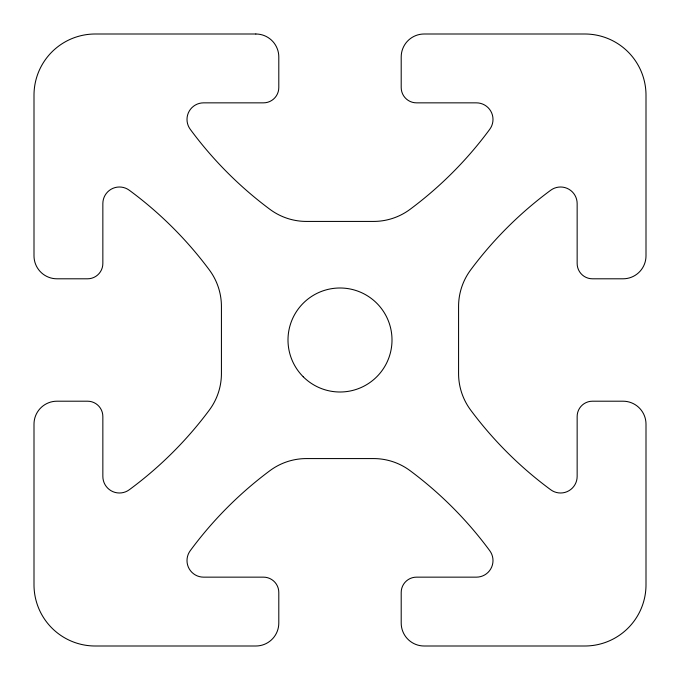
<?xml version="1.0" encoding="UTF-8"?>
<svg xmlns="http://www.w3.org/2000/svg" width="680" height="680" viewBox="0 0 680 680"><rect width="100%" height="100%" fill="white"/><g stroke="black" fill="none" stroke-linecap="round" stroke-linejoin="round"><path stroke-width="1.02" d="M255.85 34L95.2 34A61.2 61.2 0 0 0 34 95.2L34 255.85A22.95 22.95 0 0 0 56.95 278.8L87.55 278.8A15.3 15.3 0 0 0 102.85 263.5L102.85 203.583A16.584 16.584 0 0 1 129.268 190.23A382.5 382.5 0 0 1 209.329 269.918A61.2 61.2 0 0 1 221.425 306.442L221.425 373.558A61.2 61.2 0 0 1 209.329 410.082A382.5 382.5 0 0 1 129.268 489.77A16.584 16.584 0 0 1 102.85 476.416L102.85 416.5A15.3 15.3 0 0 0 87.55 401.2L56.95 401.2A22.95 22.95 0 0 0 34 424.15L34 584.8A61.2 61.2 0 0 0 95.2 646L255.85 646A22.95 22.95 0 0 0 278.8 623.05L278.8 592.45A15.3 15.3 0 0 0 263.5 577.15L203.583 577.15A16.584 16.584 0 0 1 190.23 550.732A382.5 382.5 0 0 1 269.918 470.671A61.2 61.2 0 0 1 306.442 458.575L373.558 458.575A61.2 61.2 0 0 1 410.082 470.671A382.5 382.5 0 0 1 489.77 550.732A16.584 16.584 0 0 1 476.416 577.15L416.5 577.15A15.3 15.3 0 0 0 401.2 592.45L401.2 623.05A22.95 22.95 0 0 0 424.15 646L584.8 646A61.2 61.2 0 0 0 646 584.8L646 424.15A22.95 22.95 0 0 0 623.05 401.2L592.45 401.2A15.3 15.3 0 0 0 577.15 416.5L577.15 476.416A16.584 16.584 0 0 1 550.732 489.77A382.5 382.5 0 0 1 470.671 410.082A61.2 61.2 0 0 1 458.575 373.558L458.575 306.442A61.2 61.2 0 0 1 470.671 269.918A382.5 382.5 0 0 1 550.732 190.23A16.584 16.584 0 0 1 577.15 203.583L577.15 263.5A15.3 15.3 0 0 0 592.45 278.8L623.05 278.8A22.95 22.95 0 0 0 646 255.85L646 95.2A61.2 61.2 0 0 0 584.8 34L424.15 34A22.95 22.95 0 0 0 401.2 56.95L401.2 87.55A15.3 15.3 0 0 0 416.5 102.85L476.416 102.85A16.584 16.584 0 0 1 489.77 129.268A382.5 382.5 0 0 1 410.082 209.329A61.2 61.2 0 0 1 373.558 221.425L306.442 221.425A61.2 61.2 0 0 1 269.918 209.329A382.5 382.5 0 0 1 190.23 129.268A16.584 16.584 0 0 1 203.583 102.85L263.5 102.85A15.3 15.3 0 0 0 278.8 87.55L278.8 56.95A22.95 22.95 0 0 0 255.85 34M303.229 376.771A52.003 52.003 0 0 0 390.235 353.455A52.003 52.003 0 0 0 326.545 289.765A52.003 52.003 0 0 0 303.229 376.771"/></g></svg>
